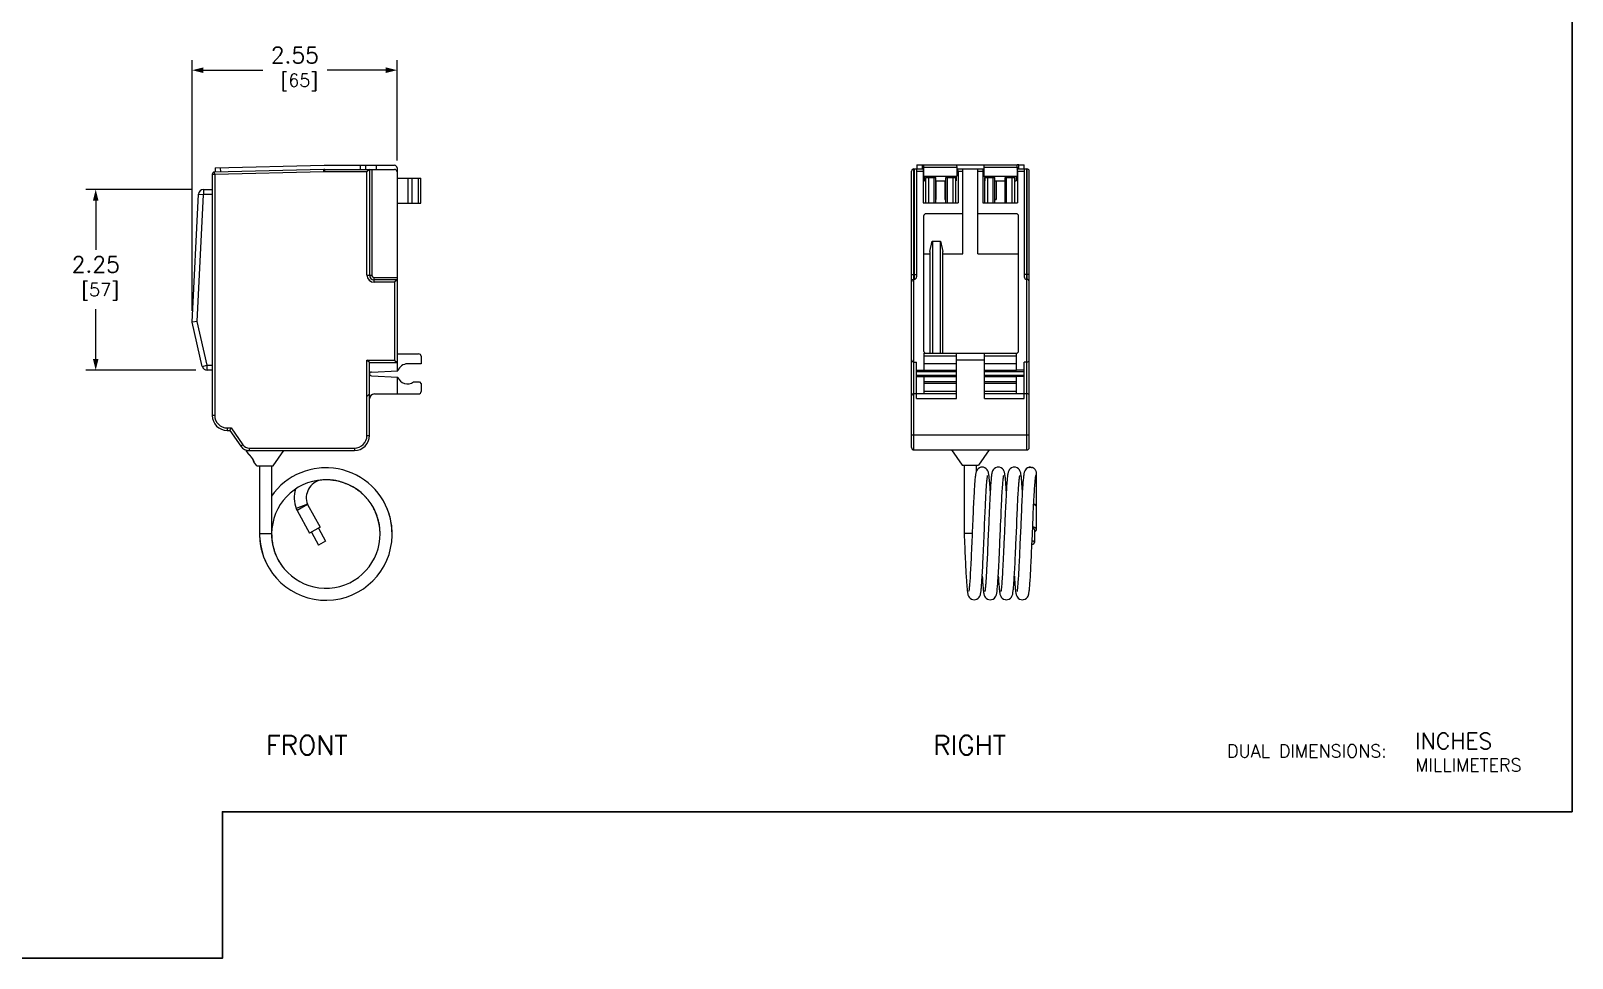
# Model space of a CAD drawing. Header units: inches. Extents: x 0 to 32.8, y 0 to 20.2.
# Drawn here: x 13.62 to 32.8, y 0 to 11.55 of the extents above; entities that cross this region are included whole.
import ezdxf
from ezdxf.enums import TextEntityAlignment as Align

# ---------------------------------------------------------------- set-up
doc = ezdxf.new("R2010")
doc.units = ezdxf.units.IN
doc.header["$MEASUREMENT"] = 0
for name, color, linetype, lineweight in [('CONTINUOUS1', 7, 'Continuous', 20), ('DIM', 2, 'Continuous', 20), ('TEXT1', 3, 'Continuous', 20)]:
    doc.layers.add(name, color=color, linetype=linetype, lineweight=lineweight)
doc.layers.add('VIEWPORT', color=9, linetype='Continuous', plot=False)
doc.styles.add('RomanS', font='romans.shx')
doc.dimstyles.new('SchneiderElectric Dual Below', dxfattribs={"dimscale": 0, "dimtxt": 0.1, "dimasz": 0.07, "dimexe": 0.0625, "dimexo": 0.0625, "dimgap": 0.04, "dimtad": 0, "dimtih": 1, "dimtoh": 1, "dimrnd": 0.001, "dimzin": 4, "dimdsep": 46, "dimtxsty": 'RomanS', "dimblk": 'SEArrow', "dimcen": 0.09, "dimclrd": 256, "dimclre": 256, "dimclrt": 256, "dimadec": 0, "dimazin": 1, "dimtfac": 1, "dimtofl": 0, "dimtmove": 0, "dimatfit": 3, "dimldrblk": 'SEArrow', "dimfxl": 1, "dimtolj": 1, "dimtzin": 0, "dimlwd": -1, "dimlwe": -1, "dimarcsym": 0})

# ---------------------------------------------------------------- blocks, each defined once
blk = doc.blocks.new('SEArrow')
at = {"linetype": 'ByBlock', "lineweight": -2}
blk.add_lwpolyline([(0, 0, 0, 0.5, 0), (-1, 0, 0.5, 0.5, 0)], format="xyseb", dxfattribs=at)
blk = doc.blocks.new('*D5')
at = {"layer": 'Defpoints', "color": 0, "transparency": 16777216}
for p in [(15.754, 9.57), (14.428, 7.32), (15.8, 7.32)]:
    blk.add_point(p, dxfattribs=at)
at = {"layer": 'DIM', "transparency": 16777216}
for p, q in [((15.629, 9.57), (14.303, 9.57)), ((14.428, 9.43), (14.428, 8.817)), ((14.428, 7.46), (14.428, 8.08)), ((15.675, 7.32), (14.303, 7.32))]:
    blk.add_line(p, q, dxfattribs=at)
at = {"layer": 'DIM', "transparency": 16777216, "xscale": 0.14, "yscale": 0.14, "zscale": 0.14}
for p, rotation in [((14.428, 9.57), 90), ((14.428, 7.32), 270)]:
    blk.add_blockref('SEArrow', p, dxfattribs=dict(at, rotation=rotation))
at = {"layer": 'DIM', "transparency": 16777216, "insert": (14.428, 8.737), "char_height": 0.2, "width": 0.96, "attachment_point": 2, "style": 'RomanS'}
blk.add_mtext('\\A1;2.25\\P{\\H0.8x; [57]', dxfattribs=at)
blk = doc.blocks.new('*D6')
at = {"layer": 'Defpoints', "color": 0, "transparency": 16777216}
for p in [(15.628, 11.055), (18.177, 9.804), (15.628, 7.935)]:
    blk.add_point(p, dxfattribs=at)
at = {"layer": 'DIM', "transparency": 16777216}
for p, q in [((15.628, 8.06), (15.628, 11.18)), ((18.177, 9.929), (18.177, 11.18)), ((15.768, 11.055), (16.506, 11.055)), ((18.037, 11.055), (17.306, 11.055))]:
    blk.add_line(p, q, dxfattribs=at)
at = {"layer": 'DIM', "transparency": 16777216, "xscale": 0.14, "yscale": 0.14, "zscale": 0.14, "rotation": 180}
blk.add_blockref('SEArrow', (15.628, 11.055), dxfattribs=at)
at = {"layer": 'DIM', "transparency": 16777216, "xscale": 0.14, "yscale": 0.14, "zscale": 0.14}
blk.add_blockref('SEArrow', (18.177, 11.055), dxfattribs=at)
at = {"layer": 'DIM', "transparency": 16777216, "insert": (16.906, 11.343), "char_height": 0.2, "width": 0.96, "attachment_point": 2, "style": 'RomanS'}
blk.add_mtext('\\A1;2.55\\P{\\H0.8x; [65]', dxfattribs=at)

msp = doc.modelspace()

# ---------------------------------------------------------------- linework, layer by layer
at = {"layer": 'CONTINUOUS1'}
for p, q in [((17.265, 9.82), (15.907, 9.787)), ((15.908, 9.756), (15.907, 9.787)), ((17.266, 9.789), (15.908, 9.756)), ((15.913, 9.838), (17.271, 9.871)), ((15.913, 9.838), (15.914, 9.787)), ((15.978, 9.84), (15.979, 9.789)), ((17.266, 9.789), (17.265, 9.82)), ((17.271, 9.871), (18.146, 9.871)), ((17.277, 9.789), (17.277, 9.82)), ((17.277, 9.82), (18.146, 9.82)), ((17.802, 9.789), (17.277, 9.789)), ((17.718, 9.871), (17.718, 9.82)), ((17.783, 9.871), (17.783, 9.82)), ((17.833, 9.82), (17.802, 9.789)), ((17.802, 8.505), (17.802, 9.789)), ((17.833, 9.82), (17.833, 8.505)), ((17.863, 9.82), (17.863, 8.505)), ((17.922, 9.82), (17.922, 9.871)), ((18.177, 9.84), (18.177, 7.313)), ((24.579, 6.358), (24.579, 9.796)), ((24.61, 6.327), (24.61, 9.827)), ((24.61, 9.827), (24.728, 9.827)), ((24.612, 9.827), (24.612, 8.452)), ((24.642, 9.827), (24.642, 8.482)), ((24.642, 9.796), (24.725, 9.796)), ((24.645, 9.878), (24.645, 9.827)), ((24.645, 9.878), (24.732, 9.878)), ((24.71, 9.878), (24.71, 9.827)), ((24.725, 9.796), (24.725, 9.405)), ((24.728, 9.846), (24.728, 9.736)), ((24.728, 9.846), (25.145, 9.846)), ((24.732, 9.877), (25.142, 9.877)), ((25.142, 9.878), (25.482, 9.878)), ((25.145, 9.846), (25.145, 9.736)), ((25.145, 9.827), (25.478, 9.827)), ((25.158, 9.796), (25.158, 9.405)), ((25.158, 9.796), (25.217, 9.796)), ((25.217, 8.767), (25.217, 9.827)), ((25.406, 8.767), (25.406, 9.827)), ((25.406, 9.796), (25.465, 9.796)), ((25.465, 9.796), (25.465, 9.405)), ((25.478, 9.846), (25.478, 9.736)), ((25.478, 9.846), (25.895, 9.846)), ((25.482, 9.877), (25.892, 9.877)), ((25.914, 9.878), (25.892, 9.878)), ((25.895, 9.846), (25.895, 9.736)), ((25.895, 9.827), (26.014, 9.827)), ((25.898, 9.796), (25.898, 9.405)), ((25.898, 9.796), (25.982, 9.796)), ((25.914, 9.827), (25.914, 9.878)), ((25.914, 9.878), (25.979, 9.878)), ((25.979, 9.827), (25.979, 9.878)), ((25.982, 9.827), (25.982, 8.483)), ((26.013, 9.827), (26.013, 8.452)), ((26.014, 6.327), (26.014, 9.827)), ((26.044, 6.357), (26.044, 9.797)), ((15.877, 9.756), (15.877, 6.757)), ((15.908, 9.756), (15.877, 9.756)), ((15.908, 9.756), (15.908, 6.757)), ((18.177, 9.711), (18.475, 9.711)), ((18.317, 9.398), (18.317, 9.711)), ((18.365, 9.398), (18.365, 9.711)), ((18.445, 9.398), (18.445, 9.711)), ((18.475, 9.398), (18.475, 9.711)), ((24.728, 9.736), (25.145, 9.736)), ((24.741, 9.736), (24.741, 9.676)), ((24.741, 9.676), (24.757, 9.676)), ((24.757, 9.405), (24.757, 9.717)), ((24.757, 9.717), (24.88, 9.717)), ((24.793, 9.405), (24.793, 9.717)), ((24.861, 9.405), (24.861, 9.717)), ((24.88, 9.405), (24.88, 9.717)), ((24.88, 9.676), (25.008, 9.676)), ((24.881, 9.676), (24.881, 9.447)), ((24.993, 9.676), (24.993, 9.447)), ((25.008, 9.405), (25.008, 9.717)), ((25.008, 9.717), (25.131, 9.717)), ((25.027, 9.405), (25.027, 9.717)), ((25.096, 9.405), (25.096, 9.717)), ((25.131, 9.405), (25.131, 9.717)), ((25.131, 9.676), (25.133, 9.676)), ((25.133, 9.736), (25.133, 9.676)), ((25.478, 9.736), (25.895, 9.736)), ((25.491, 9.736), (25.491, 9.676)), ((25.491, 9.676), (25.492, 9.676)), ((25.492, 9.405), (25.492, 9.717)), ((25.492, 9.717), (25.615, 9.717)), ((25.528, 9.405), (25.528, 9.717)), ((25.596, 9.405), (25.596, 9.717)), ((25.615, 9.405), (25.615, 9.717)), ((25.615, 9.676), (25.743, 9.676)), ((25.631, 9.676), (25.631, 9.447)), ((25.743, 9.405), (25.743, 9.717)), ((25.743, 9.717), (25.866, 9.717)), ((25.743, 9.676), (25.743, 9.447)), ((25.762, 9.405), (25.762, 9.717)), ((25.831, 9.405), (25.831, 9.717)), ((25.866, 9.405), (25.866, 9.717)), ((25.866, 9.676), (25.883, 9.676)), ((25.883, 9.736), (25.883, 9.676)), ((15.628, 7.92), (15.707, 9.511)), ((15.689, 7.925), (15.767, 9.508)), ((15.707, 9.511), (15.767, 9.508)), ((15.769, 9.57), (15.769, 9.51)), ((15.769, 9.57), (15.877, 9.57)), ((15.769, 9.51), (15.877, 9.51)), ((24.725, 9.405), (25.158, 9.405)), ((24.88, 9.447), (24.881, 9.447)), ((24.993, 9.447), (25.008, 9.447)), ((25.465, 9.405), (25.898, 9.405)), ((25.615, 9.447), (25.631, 9.447)), ((25.743, 9.447), (25.743, 9.447)), ((18.177, 9.398), (18.475, 9.398)), ((24.73, 9.236), (24.73, 7.561)), ((25.217, 9.267), (24.761, 9.267)), ((25.881, 9.267), (25.406, 9.267)), ((25.912, 7.561), (25.912, 9.236)), ((24.809, 8.798), (24.838, 8.927)), ((24.838, 8.927), (24.941, 8.927)), ((24.839, 8.927), (24.839, 7.53)), ((24.939, 7.53), (24.939, 8.927)), ((24.941, 8.927), (24.969, 8.798)), ((24.73, 8.767), (24.809, 8.767)), ((24.809, 8.798), (24.809, 7.53)), ((24.969, 7.53), (24.969, 8.798)), ((24.969, 8.767), (25.217, 8.767)), ((25.406, 8.767), (25.912, 8.767)), ((17.802, 8.505), (17.863, 8.505)), ((17.893, 8.414), (17.893, 8.475)), ((17.893, 8.475), (18.177, 8.475)), ((18.177, 8.445), (17.893, 8.445)), ((18.177, 8.445), (18.146, 8.414)), ((24.579, 8.512), (24.642, 8.512)), ((24.61, 8.452), (24.612, 8.452)), ((25.982, 8.514), (26.044, 8.514)), ((26.013, 8.452), (26.014, 8.452)), ((18.146, 8.414), (17.893, 8.414)), ((18.146, 8.414), (18.146, 7.445)), ((15.689, 7.925), (15.628, 7.92)), ((15.754, 7.368), (15.628, 7.92)), ((15.813, 7.382), (15.689, 7.925)), ((18.177, 7.524), (18.446, 7.524)), ((18.477, 7.493), (18.477, 7.399)), ((24.737, 7.32), (24.737, 7.53)), ((24.737, 7.53), (25.887, 7.53)), ((24.737, 7.499), (25.137, 7.499)), ((25.137, 6.968), (25.137, 7.53)), ((25.487, 6.968), (25.487, 7.53)), ((25.487, 7.499), (25.887, 7.499)), ((25.887, 7.32), (25.887, 7.53)), ((15.754, 7.368), (15.813, 7.382)), ((15.815, 7.32), (15.815, 7.38)), ((15.877, 7.38), (15.815, 7.38)), ((15.877, 7.32), (15.815, 7.32)), ((17.802, 7.445), (18.146, 7.445)), ((17.802, 6.993), (17.802, 7.445)), ((17.833, 7.414), (17.802, 7.445)), ((17.833, 7.414), (18.177, 7.414)), ((17.833, 7.024), (17.833, 7.414)), ((17.858, 7.297), (18.189, 7.313)), ((18.146, 7.445), (18.177, 7.414)), ((18.477, 7.399), (18.307, 7.399)), ((24.61, 7.42), (24.642, 7.42)), ((24.642, 6.968), (24.642, 7.42)), ((24.642, 7.319), (24.737, 7.319)), ((24.642, 7.304), (25.137, 7.304)), ((24.737, 7.405), (25.137, 7.405)), ((24.737, 7.32), (25.137, 7.32)), ((25.487, 7.446), (25.137, 7.446)), ((25.487, 7.405), (25.887, 7.405)), ((25.487, 7.32), (25.887, 7.32)), ((25.487, 7.304), (25.982, 7.304)), ((25.982, 7.319), (25.887, 7.319)), ((26.014, 7.42), (25.982, 7.42)), ((25.982, 6.968), (25.982, 7.42)), ((17.858, 7.25), (18.189, 7.234)), ((18.177, 7.234), (18.177, 7.024)), ((18.382, 7.174), (18.455, 7.174)), ((18.455, 7.174), (18.477, 7.152)), ((18.477, 7.152), (18.477, 7.055)), ((24.642, 7.257), (25.137, 7.257)), ((24.642, 7.241), (24.737, 7.241)), ((24.737, 7.03), (24.737, 7.24)), ((24.737, 7.24), (25.137, 7.24)), ((24.737, 7.18), (25.137, 7.18)), ((24.737, 7.158), (25.137, 7.158)), ((25.487, 7.257), (25.982, 7.257)), ((25.487, 7.24), (25.887, 7.24)), ((25.487, 7.18), (25.887, 7.18)), ((25.487, 7.158), (25.887, 7.158)), ((25.982, 7.241), (25.887, 7.241)), ((25.887, 7.03), (25.887, 7.24)), ((17.831, 7.022), (17.802, 6.993)), ((17.803, 6.993), (17.802, 6.993)), ((17.832, 7.022), (17.803, 6.993)), ((17.803, 6.507), (17.803, 6.993)), ((17.833, 7.024), (17.831, 7.022)), ((17.834, 7.024), (17.832, 7.022)), ((17.834, 7.024), (17.833, 7.024)), ((17.834, 6.507), (17.834, 7.024)), ((17.896, 7.024), (18.446, 7.024)), ((24.61, 7.03), (25.137, 7.03)), ((24.642, 6.968), (25.137, 6.968)), ((24.737, 7.061), (25.137, 7.061)), ((25.487, 7.061), (25.887, 7.061)), ((25.487, 7.03), (26.014, 7.03)), ((25.487, 6.968), (25.982, 6.968)), ((15.908, 6.757), (15.877, 6.757)), ((16.064, 6.601), (16.064, 6.57)), ((16.064, 6.601), (16.113, 6.601)), ((16.064, 6.57), (16.097, 6.57)), ((16.097, 6.57), (16.113, 6.601)), ((16.097, 6.57), (16.234, 6.373)), ((16.113, 6.601), (16.26, 6.391)), ((16.26, 6.391), (16.234, 6.373)), ((16.337, 6.351), (17.647, 6.351)), ((16.337, 6.351), (16.337, 6.32)), ((17.647, 6.351), (17.647, 6.32)), ((17.803, 6.507), (17.834, 6.507)), ((24.579, 6.514), (26.044, 6.514)), ((16.327, 6.28), (16.299, 6.32)), ((16.299, 6.32), (17.647, 6.32)), ((16.432, 6.13), (16.397, 6.18)), ((16.636, 6.13), (16.769, 6.32)), ((24.61, 6.327), (26.014, 6.327)), ((25.077, 6.327), (25.21, 6.137)), ((25.547, 6.327), (25.414, 6.137)), ((16.432, 6.13), (16.636, 6.13)), ((16.464, 6.13), (16.464, 5.281)), ((16.614, 6.13), (16.614, 5.281)), ((17.292, 6.106), (17.273, 6.106)), ((17.273, 6.104), (17.273, 6.106)), ((25.21, 6.137), (25.414, 6.137)), ((25.234, 6.137), (25.234, 5.287)), ((25.384, 6.137), (25.384, 6.055)), ((26.043, 6.111), (26.024, 6.104)), ((26.059, 6.112), (26.043, 6.111)), ((26.059, 6.112), (26.059, 6.112)), ((26.134, 5.336), (26.134, 6.037)), ((16.915, 5.841), (16.915, 5.84)), ((25.959, 5.818), (25.957, 5.848)), ((17.063, 5.651), (16.923, 5.597)), ((17.065, 5.647), (16.933, 5.575)), ((16.933, 5.575), (17.09, 5.293)), ((17.065, 5.647), (17.221, 5.365)), ((16.549, 5.281), (16.464, 5.281)), ((16.617, 5.281), (16.549, 5.281)), ((17.221, 5.365), (17.09, 5.293)), ((17.111, 5.305), (17.201, 5.143)), ((17.199, 5.353), (17.289, 5.191)), ((17.289, 5.191), (17.201, 5.143)), ((25.334, 5.287), (25.234, 5.287)), ((25.234, 5.287), (25.239, 5.162)), ((26.109, 5.336), (26.109, 5.174)), ((25.459, 4.756), (25.461, 4.725))]:
    msp.add_line(p, q, dxfattribs=at)
for points in [[(25.459, 6.112), (25.443, 6.111), (25.424, 6.104), (25.408, 6.093), (25.396, 6.08), (25.389, 6.068), (25.385, 6.058), (25.382, 6.049), (25.38, 6.041), (25.378, 6.033), (25.377, 6.024), (25.375, 6.015), (25.374, 6.004), (25.372, 5.992), (25.371, 5.979), (25.369, 5.964), (25.368, 5.948), (25.366, 5.93), (25.365, 5.91), (25.363, 5.889), (25.362, 5.866), (25.36, 5.841), (25.359, 5.814), (25.357, 5.786), (25.355, 5.756), (25.354, 5.723), (25.352, 5.689), (25.35, 5.654), (25.348, 5.616), (25.346, 5.576), (25.345, 5.535), (25.343, 5.492), (25.341, 5.447), (25.339, 5.401)], [(25.559, 5.818), (25.557, 5.843), (25.556, 5.87), (25.554, 5.895), (25.552, 5.918), (25.55, 5.939), (25.549, 5.957), (25.547, 5.974), (25.546, 5.989), (25.544, 6.002), (25.543, 6.014), (25.541, 6.024), (25.539, 6.033), (25.538, 6.041), (25.536, 6.049), (25.533, 6.058), (25.529, 6.068), (25.521, 6.08), (25.51, 6.093), (25.493, 6.104), (25.474, 6.111), (25.459, 6.112)], [(25.482, 5.236), (25.487, 5.374), (25.489, 5.418), (25.491, 5.46), (25.493, 5.5), (25.495, 5.539), (25.496, 5.576), (25.498, 5.611), (25.5, 5.645), (25.501, 5.677), (25.503, 5.708), (25.504, 5.737), (25.506, 5.764), (25.507, 5.791), (25.509, 5.815), (25.51, 5.838), (25.512, 5.86), (25.513, 5.88), (25.514, 5.899), (25.516, 5.916), (25.517, 5.932), (25.518, 5.946), (25.519, 5.959), (25.521, 5.97), (25.522, 5.98), (25.523, 5.989), (25.524, 5.996), (25.525, 6.002), (25.525, 6.006), (25.526, 6.008), (25.526, 6.008)], [(25.659, 6.112), (25.643, 6.111), (25.624, 6.104), (25.607, 6.092), (25.596, 6.079), (25.589, 6.067), (25.584, 6.057), (25.582, 6.049), (25.58, 6.041), (25.578, 6.032), (25.576, 6.023), (25.575, 6.013), (25.573, 6.001), (25.572, 5.987), (25.57, 5.972), (25.569, 5.955), (25.567, 5.936), (25.565, 5.915), (25.564, 5.892), (25.562, 5.867), (25.56, 5.839), (25.558, 5.808), (25.556, 5.775), (25.554, 5.738), (25.552, 5.699), (25.55, 5.657), (25.548, 5.612), (25.546, 5.566), (25.544, 5.519), (25.542, 5.471), (25.54, 5.423), (25.53, 5.191)], [(25.759, 5.818), (25.757, 5.843), (25.756, 5.868), (25.754, 5.892), (25.752, 5.913), (25.751, 5.933), (25.749, 5.95), (25.748, 5.966), (25.747, 5.98), (25.745, 5.993), (25.744, 6.005), (25.742, 6.015), (25.741, 6.025), (25.739, 6.033), (25.738, 6.041), (25.736, 6.049), (25.733, 6.057), (25.729, 6.067), (25.722, 6.079), (25.71, 6.093), (25.694, 6.104), (25.674, 6.111), (25.659, 6.112)], [(25.686, 5.343), (25.688, 5.395), (25.69, 5.444), (25.693, 5.491), (25.694, 5.535), (25.696, 5.578), (25.698, 5.618), (25.7, 5.656), (25.702, 5.693), (25.704, 5.727), (25.705, 5.759), (25.707, 5.79), (25.709, 5.818), (25.71, 5.844), (25.712, 5.868), (25.714, 5.89), (25.715, 5.91), (25.716, 5.927), (25.718, 5.943), (25.719, 5.957), (25.72, 5.969), (25.722, 5.98), (25.723, 5.988), (25.724, 5.996), (25.725, 6.001), (25.725, 6.006), (25.726, 6.008), (25.726, 6.008)], [(25.859, 6.112), (25.843, 6.111), (25.824, 6.104), (25.807, 6.092), (25.796, 6.079), (25.789, 6.067), (25.785, 6.057), (25.782, 6.049), (25.78, 6.041), (25.778, 6.033), (25.777, 6.024), (25.775, 6.014), (25.774, 6.003), (25.772, 5.991), (25.771, 5.977), (25.769, 5.961), (25.768, 5.944), (25.766, 5.925), (25.764, 5.904), (25.763, 5.882), (25.761, 5.858), (25.76, 5.831), (25.758, 5.803), (25.756, 5.774), (25.755, 5.742), (25.753, 5.709), (25.751, 5.674), (25.749, 5.637), (25.747, 5.597), (25.745, 5.556), (25.744, 5.513), (25.742, 5.467), (25.739, 5.42), (25.735, 5.322)], [(25.957, 5.848), (25.955, 5.874), (25.954, 5.898), (25.952, 5.92), (25.95, 5.94), (25.949, 5.958), (25.947, 5.974), (25.946, 5.989), (25.944, 6.002), (25.943, 6.013), (25.941, 6.023), (25.939, 6.033), (25.938, 6.041), (25.936, 6.049), (25.933, 6.057), (25.929, 6.067), (25.922, 6.079), (25.91, 6.093), (25.894, 6.104), (25.874, 6.111), (25.859, 6.112)], [(25.888, 5.383), (25.89, 5.426), (25.891, 5.468), (25.893, 5.507), (25.895, 5.545), (25.897, 5.581), (25.898, 5.616), (25.9, 5.649), (25.901, 5.681), (25.903, 5.711), (25.904, 5.74), (25.906, 5.767), (25.907, 5.793), (25.909, 5.817), (25.91, 5.84), (25.912, 5.861), (25.913, 5.881), (25.914, 5.9), (25.916, 5.917), (25.917, 5.932), (25.918, 5.946), (25.919, 5.959), (25.921, 5.97), (25.922, 5.98), (25.923, 5.989), (25.924, 5.996), (25.925, 6.001), (25.925, 6.006), (25.926, 6.008), (25.926, 6.008)], [(26.024, 6.104), (26.007, 6.092), (25.996, 6.079), (25.989, 6.067), (25.984, 6.057), (25.982, 6.049), (25.98, 6.041), (25.978, 6.032), (25.976, 6.023), (25.975, 6.013), (25.973, 6.002), (25.972, 5.99), (25.971, 5.977), (25.969, 5.961), (25.968, 5.945), (25.966, 5.926), (25.965, 5.906), (25.963, 5.884), (25.961, 5.861), (25.96, 5.835), (25.958, 5.808), (25.956, 5.778), (25.955, 5.747), (25.953, 5.713), (25.951, 5.677), (25.949, 5.64), (25.948, 5.6), (25.946, 5.559), (25.944, 5.516), (25.942, 5.471), (25.94, 5.425), (25.938, 5.378), (25.932, 5.238)], [(26.087, 5.373), (26.089, 5.419), (26.091, 5.465), (26.093, 5.51), (26.095, 5.554), (26.097, 5.596), (26.099, 5.636), (26.101, 5.674), (26.103, 5.709), (26.105, 5.742), (26.106, 5.773), (26.108, 5.801), (26.109, 5.828), (26.111, 5.853), (26.113, 5.876), (26.114, 5.897), (26.116, 5.917), (26.117, 5.934), (26.119, 5.95), (26.12, 5.964), (26.121, 5.976), (26.122, 5.986), (26.124, 5.994), (26.125, 6.001), (26.125, 6.005), (26.126, 6.008), (26.126, 6.008)], [(25.339, 5.401), (25.329, 5.165), (25.327, 5.121), (25.325, 5.079), (25.323, 5.038), (25.321, 4.999), (25.32, 4.962), (25.318, 4.927), (25.316, 4.893), (25.315, 4.861), (25.313, 4.831), (25.311, 4.802), (25.31, 4.775), (25.308, 4.749), (25.307, 4.725), (25.305, 4.703), (25.304, 4.682), (25.302, 4.663), (25.301, 4.646), (25.3, 4.631), (25.298, 4.617), (25.297, 4.605), (25.296, 4.595), (25.295, 4.586), (25.294, 4.578), (25.293, 4.572), (25.292, 4.568), (25.292, 4.568)], [(25.759, 4.462), (25.774, 4.464), (25.794, 4.471), (25.81, 4.482), (25.822, 4.495), (25.829, 4.507), (25.833, 4.517), (25.836, 4.525), (25.838, 4.533), (25.839, 4.541), (25.841, 4.55), (25.842, 4.559), (25.844, 4.569), (25.845, 4.581), (25.847, 4.593), (25.848, 4.607), (25.849, 4.623), (25.851, 4.64), (25.852, 4.659), (25.854, 4.679), (25.855, 4.701), (25.857, 4.725), (25.858, 4.75), (25.86, 4.778), (25.862, 4.807), (25.863, 4.838), (25.865, 4.871), (25.867, 4.906), (25.869, 4.942), (25.87, 4.981), (25.872, 5.021), (25.874, 5.063), (25.876, 5.107), (25.878, 5.152), (25.888, 5.383)], [(25.959, 4.462), (25.974, 4.464), (25.994, 4.471), (26.01, 4.482), (26.021, 4.495), (26.029, 4.507), (26.033, 4.517), (26.036, 4.525), (26.038, 4.534), (26.04, 4.542), (26.041, 4.552), (26.043, 4.562), (26.044, 4.573), (26.046, 4.586), (26.047, 4.6), (26.049, 4.615), (26.05, 4.632), (26.052, 4.651), (26.053, 4.671), (26.055, 4.692), (26.056, 4.715), (26.058, 4.74), (26.059, 4.766), (26.061, 4.794), (26.063, 4.823), (26.064, 4.854), (26.066, 4.887), (26.068, 4.92), (26.069, 4.956), (26.071, 4.992), (26.073, 5.03), (26.074, 5.069), (26.076, 5.11), (26.078, 5.151), (26.08, 5.194), (26.087, 5.373)], [(25.359, 4.462), (25.374, 4.464), (25.393, 4.47), (25.409, 4.481), (25.421, 4.494), (25.429, 4.507), (25.433, 4.516), (25.436, 4.525), (25.438, 4.533), (25.439, 4.541), (25.441, 4.55), (25.442, 4.56), (25.444, 4.571), (25.445, 4.583), (25.447, 4.597), (25.448, 4.612), (25.45, 4.628), (25.451, 4.647), (25.453, 4.667), (25.455, 4.689), (25.456, 4.713), (25.458, 4.739), (25.459, 4.767), (25.461, 4.797), (25.463, 4.828), (25.465, 4.862), (25.466, 4.897), (25.468, 4.934), (25.47, 4.973), (25.472, 5.013), (25.474, 5.055), (25.476, 5.099), (25.478, 5.143), (25.48, 5.189), (25.482, 5.236)], [(25.53, 5.191), (25.528, 5.148), (25.526, 5.106), (25.524, 5.065), (25.523, 5.026), (25.521, 4.989), (25.519, 4.953), (25.517, 4.918), (25.516, 4.886), (25.514, 4.854), (25.513, 4.824), (25.511, 4.796), (25.51, 4.77), (25.508, 4.745), (25.507, 4.722), (25.505, 4.7), (25.504, 4.68), (25.502, 4.662), (25.501, 4.646), (25.5, 4.631), (25.498, 4.617), (25.497, 4.605), (25.496, 4.595), (25.495, 4.586), (25.494, 4.579), (25.493, 4.573), (25.492, 4.569), (25.492, 4.567), (25.492, 4.566)], [(25.559, 4.462), (25.574, 4.464), (25.594, 4.471), (25.61, 4.482), (25.622, 4.495), (25.629, 4.507), (25.633, 4.517), (25.636, 4.525), (25.638, 4.533), (25.639, 4.542), (25.641, 4.551), (25.643, 4.561), (25.644, 4.573), (25.646, 4.586), (25.647, 4.601), (25.649, 4.618), (25.65, 4.636), (25.652, 4.657), (25.654, 4.679), (25.655, 4.703), (25.657, 4.73), (25.659, 4.759), (25.661, 4.79), (25.663, 4.824), (25.664, 4.86), (25.666, 4.898), (25.668, 4.94), (25.67, 4.984), (25.673, 5.03), (25.675, 5.079), (25.677, 5.13), (25.679, 5.182), (25.686, 5.343)], [(25.735, 5.322), (25.731, 5.222), (25.729, 5.173), (25.727, 5.125), (25.725, 5.079), (25.723, 5.034), (25.721, 4.991), (25.719, 4.95), (25.717, 4.91), (25.715, 4.873), (25.713, 4.838), (25.712, 4.806), (25.71, 4.775), (25.708, 4.746), (25.706, 4.72), (25.705, 4.696), (25.703, 4.674), (25.702, 4.654), (25.7, 4.637), (25.699, 4.621), (25.697, 4.608), (25.696, 4.597), (25.695, 4.587), (25.694, 4.579), (25.693, 4.573), (25.692, 4.569), (25.692, 4.567), (25.692, 4.566)], [(25.932, 5.238), (25.928, 5.15), (25.926, 5.109), (25.924, 5.069), (25.923, 5.031), (25.921, 4.994), (25.919, 4.959), (25.918, 4.925), (25.916, 4.893), (25.915, 4.862), (25.913, 4.833), (25.912, 4.805), (25.91, 4.779), (25.909, 4.754), (25.907, 4.73), (25.906, 4.709), (25.904, 4.688), (25.903, 4.67), (25.901, 4.652), (25.9, 4.636), (25.899, 4.622), (25.898, 4.61), (25.896, 4.598), (25.895, 4.589), (25.894, 4.581), (25.893, 4.574), (25.892, 4.57), (25.892, 4.567), (25.892, 4.567)], [(25.239, 5.162), (25.241, 5.121), (25.243, 5.08), (25.244, 5.042), (25.246, 5.004), (25.248, 4.968), (25.249, 4.934), (25.251, 4.901), (25.253, 4.869), (25.254, 4.839), (25.256, 4.81), (25.257, 4.783), (25.259, 4.758), (25.26, 4.734), (25.262, 4.711), (25.263, 4.69), (25.264, 4.67), (25.266, 4.651), (25.267, 4.634), (25.269, 4.618), (25.27, 4.604), (25.271, 4.59), (25.273, 4.578), (25.274, 4.567), (25.275, 4.557), (25.277, 4.548), (25.278, 4.54), (25.28, 4.532), (25.282, 4.524), (25.285, 4.516), (25.289, 4.506), (25.297, 4.494), (25.308, 4.481), (25.324, 4.47), (25.344, 4.464), (25.359, 4.462)], [(25.461, 4.725), (25.462, 4.7), (25.464, 4.677), (25.466, 4.655), (25.467, 4.635), (25.469, 4.617), (25.47, 4.601), (25.472, 4.586), (25.473, 4.573), (25.475, 4.562), (25.476, 4.551), (25.478, 4.542), (25.48, 4.533), (25.482, 4.525), (25.485, 4.517), (25.489, 4.507), (25.496, 4.495), (25.507, 4.482), (25.524, 4.471), (25.543, 4.464), (25.559, 4.462)], [(25.659, 4.756), (25.66, 4.741), (25.661, 4.714), (25.663, 4.689), (25.665, 4.666), (25.666, 4.645), (25.668, 4.626), (25.669, 4.61), (25.671, 4.595), (25.672, 4.582), (25.674, 4.57), (25.675, 4.559), (25.677, 4.55), (25.678, 4.541), (25.68, 4.533), (25.682, 4.525), (25.685, 4.517), (25.689, 4.507), (25.696, 4.495), (25.708, 4.482), (25.724, 4.471), (25.743, 4.464), (25.759, 4.462)], [(25.859, 4.756), (25.86, 4.732), (25.862, 4.708), (25.863, 4.686), (25.865, 4.665), (25.866, 4.646), (25.868, 4.628), (25.869, 4.612), (25.871, 4.597), (25.872, 4.584), (25.874, 4.572), (25.875, 4.561), (25.876, 4.551), (25.878, 4.542), (25.88, 4.534), (25.882, 4.525), (25.885, 4.517), (25.889, 4.507), (25.896, 4.495), (25.908, 4.482), (25.924, 4.471), (25.943, 4.464), (25.959, 4.462)]]:
    msp.add_lwpolyline(points, dxfattribs=at)
for centre, radius, start, end in [((15.908, 9.756), 0.031, 91.3862, 180), ((17.277, 9.32), 0.5, 90, 91.3862), ((17.277, 9.32), 0.469, 90, 91.3862), ((18.146, 9.84), 0.031, 359.9941, 89.9941), ((18.146, 9.789), 0.031, 0, 90), ((24.61, 9.796), 0.031, 90, 180), ((26.014, 9.797), 0.03, 0, 90), ((15.769, 9.508), 0.062, 90, 177.1645), ((15.769, 9.508), 0.002, 90, 177.1645), ((24.761, 9.236), 0.031, 90, 180), ((25.881, 9.236), 0.031, 0, 90), ((17.893, 8.505), 0.091, 180, 270), ((17.893, 8.505), 0.06, 180, 270), ((17.893, 8.505), 0.03, 180, 270), ((24.61, 8.421), 0.031, 90, 180), ((24.612, 8.482), 0.03, 270, 0), ((26.013, 8.483), 0.031, 180, 270), ((26.014, 8.422), 0.03, 0, 90), ((18.446, 7.493), 0.031, 0, 90), ((24.761, 7.561), 0.031, 180, 270), ((25.881, 7.561), 0.031, 270, 0), ((15.815, 7.382), 0.062, 192.8755, 270), ((15.815, 7.382), 0.002, 192.8755, 270), ((17.858, 7.274), 0.0235, 90, 270), ((18.307, 7.274), 0.125, 90, 161.3923), ((24.61, 7.451), 0.031, 180, 270), ((26.014, 7.45), 0.03, 270, 0), ((18.307, 7.274), 0.125, 198.6077, 306.8699), ((17.896, 6.962), 0.062, 90, 180), ((18.446, 7.055), 0.031, 270, 0), ((24.61, 6.999), 0.031, 90, 180), ((26.014, 7), 0.03, 0, 90), ((16.064, 6.757), 0.187, 180, 270), ((16.064, 6.757), 0.156, 180, 270), ((16.337, 6.445), 0.125, 214.976, 270), ((16.337, 6.445), 0.094, 214.976, 270), ((17.647, 6.507), 0.187, 270, 0), ((17.647, 6.507), 0.156, 270, 0), ((24.61, 6.358), 0.031, 180, 270), ((26.014, 6.357), 0.03, 270, 0), ((17.292, 5.281), 0.825, 13.2758, 145.3142), ((17.292, 5.281), 0.675, 192.4155, 180.0034), ((17.273, 5.731), 0.225, 101.2869, 200.8524), ((17.273, 5.731), 0.225, 97.8609, 101.2807), ((17.273, 5.73), 0.376, 93.8255, 95.5758), ((17.273, 5.73), 0.375, 92.1382, 93.8256), ((17.273, 5.732), 0.374, 90.0005, 92.1392), ((17.292, 5.281), 0.675, 87.67, 89.222), ((17.291, 5.28), 0.676, 86.895, 87.6701), ((17.291, 5.28), 0.676, 85.3456, 86.895), ((17.291, 5.28), 0.676, 83.7958, 85.3457), ((17.292, 5.281), 0.674, 81.4661, 83.0198), ((17.292, 5.281), 0.675, 79.9133, 81.4658), ((26.06, 6.035), 0.077, 105.9082, 110.2668), ((26.058, 6.035), 0.0769, 70.062, 74.2596), ((26.058, 6.035), 0.0771, 59.129, 70.0658), ((26.059, 6.036), 0.0756, 53.9666, 59.1115), ((26.061, 6.039), 0.0725, 43.4432, 54.0031), ((26.06, 6.039), 0.073, 37.914, 43.3789), ((26.058, 6.037), 0.0756, 26.0884, 37.8958), ((26.057, 6.038), 0.077, 332.3504, 334.7644), ((26.057, 6.036), 0.0772, 23.886, 26.1454), ((26.057, 6.038), 0.0772, 334.7638, 335.4263), ((26.057, 6.037), 0.0766, 9.5187, 23.9136), ((26.057, 6.038), 0.0772, 335.9405, 336.5802), ((26.057, 6.038), 0.0772, 335.4263, 335.9405), ((26.057, 6.038), 0.0767, 336.5576, 349.6674), ((26.061, 6.037), 0.0731, 359.1473, 9.4913), ((26.06, 6.037), 0.0739, 349.6949, 357.6329), ((26.063, 6.037), 0.0711, 359.0731, 359.9996), ((26.062, 6.037), 0.0717, 357.6754, 359.0725), ((17.273, 5.731), 0.375, 163.0818, 200.8526), ((17.292, 5.281), 0.675, 79.1375, 79.9133), ((17.291, 5.28), 0.675, 77.5863, 79.1375), ((17.292, 5.281), 0.675, 75.2586, 76.0347), ((17.292, 5.281), 0.674, 73.7054, 75.2585), ((17.291, 5.28), 0.675, 72.1538, 73.7052), ((17.291, 5.28), 0.676, 71.3787, 72.1539), ((17.291, 5.28), 0.675, 68.2776, 69.8285), ((17.292, 5.281), 0.675, 67.5013, 68.2775), ((17.292, 5.281), 0.674, 65.9477, 67.5012), ((17.292, 5.281), 0.675, 64.3955, 65.9475), ((17.291, 5.28), 0.675, 62.0695, 63.6201), ((17.291, 5.28), 0.675, 60.5184, 62.0695), ((17.292, 5.281), 0.675, 59.7421, 60.5183), ((17.292, 5.281), 0.674, 58.1887, 59.7421), ((17.291, 5.28), 0.675, 55.8615, 56.6369), ((17.291, 5.28), 0.676, 54.311, 55.8615), ((17.291, 5.28), 0.675, 52.76, 54.311), ((17.292, 5.281), 0.675, 51.9837, 52.7599), ((17.292, 5.281), 0.675, 48.8782, 50.43), ((17.291, 5.28), 0.675, 48.1029, 48.8783), ((17.291, 5.28), 0.676, 46.5523, 48.1028), ((17.086, 5.659), 0.175, 200.8525, 208.9887), ((17.086, 5.659), 0.025, 200.8576, 208.9837), ((17.292, 5.281), 0.674, 42.6715, 44.225), ((17.292, 5.281), 0.675, 41.1196, 42.6714), ((17.291, 5.28), 0.675, 40.3442, 41.1197), ((17.291, 5.28), 0.676, 38.7937, 40.3442), ((17.292, 5.281), 0.675, 36.4664, 37.2426), ((17.292, 5.281), 0.674, 34.913, 36.4663), ((17.292, 5.281), 0.675, 33.361, 34.9128), ((17.291, 5.28), 0.675, 32.5875, 34.1386), ((17.291, 5.28), 0.675, 29.484, 31.0351), ((17.292, 5.281), 0.675, 20.172, 31.0369), ((17.292, 5.281), 0.674, 30.2577, 31.0344), ((17.292, 5.281), 0.675, 28.7058, 30.2576), ((17.292, 5.281), 0.675, 28.7078, 29.4839), ((17.291, 5.28), 0.676, 26.38, 28.7057), ((17.292, 5.281), 0.674, 27.1543, 28.7077), ((17.291, 5.28), 0.675, 24.8289, 26.3799), ((17.291, 5.28), 0.676, 23.2765, 24.827), ((17.292, 5.281), 0.674, 22.4995, 24.8288), ((17.291, 5.281), 0.825, 28.7696, 29.5072), ((17.291, 5.28), 0.825, 24.3451, 25.0825), ((17.292, 5.281), 0.825, 22.1316, 24.3453), ((17.292, 5.281), 0.825, 22.1301, 22.8681), ((17.292, 5.281), 0.825, 16.2289, 22.1284), ((17.291, 5.281), 0.675, 20.9495, 23.2766), ((17.292, 5.281), 0.675, 20.9472, 22.499), ((17.292, 5.281), 0.675, 18.6209, 20.1737), ((17.291, 5.281), 0.675, 17.0702, 18.6213), ((17.291, 5.281), 0.675, 17.0683, 18.6228), ((17.292, 5.281), 0.675, 16.2918, 18.6202), ((17.291, 5.28), 0.676, 15.5179, 17.0684), ((17.292, 5.281), 0.674, 14.7408, 17.0702), ((17.291, 5.281), 0.675, 12.4152, 16.2922), ((17.291, 5.281), 0.675, 13.1909, 15.518), ((17.292, 5.281), 0.675, 8.5331, 12.4148), ((17.292, 5.281), 0.675, 6.9821, 10.8639), ((17.291, 5.281), 0.675, 6.2051, 9.3097), ((17.291, 5.281), 0.676, 6.2058, 8.5333), ((17.292, 5.281), 0.825, 14.7534, 17.7057), ((17.291, 5.281), 0.825, 4.4271, 13.2751), ((17.291, 5.281), 0.825, 9.591, 10.3284), ((17.292, 5.281), 0.824, 5.9004, 9.5917), ((17.292, 5.281), 0.825, 5.1634, 8.8541), ((17.292, 5.281), 0.825, 180.0024, 188.847), ((17.291, 5.281), 0.824, 181.4742, 185.1655), ((17.292, 5.281), 0.825, 184.4267, 188.1133), ((17.292, 5.281), 0.825, 188.8496, 4.4262), ((17.292, 5.281), 0.676, 179.9989, 182.3264), ((17.292, 5.281), 0.675, 179.9982, 183.1028), ((17.291, 5.281), 0.675, 179.9996, 192.4158), ((17.291, 5.281), 0.675, 180.7752, 184.657), ((17.291, 5.281), 0.675, 182.3262, 186.2079), ((17.292, 5.281), 0.675, 186.2083, 190.0853), ((17.292, 5.281), 0.675, 186.984, 189.3111), ((17.291, 5.281), 0.674, 188.5339, 190.8633), ((17.292, 5.281), 0.675, 6.2091, 6.9819), ((17.291, 5.281), 0.675, 3.1041, 6.2087), ((17.291, 5.281), 0.675, 4.6565, 6.2058), ((17.291, 5.281), 0.825, 4.4272, 5.9005), ((17.292, 5.281), 0.825, 4.4281, 5.1632), ((17.291, 5.281), 0.826, 2.2141, 4.4271), ((17.291, 5.281), 0.826, 1.476, 4.4278), ((17.291, 5.281), 0.825, 2.9519, 4.4253), ((17.291, 5.28), 0.824, 188.114, 188.8524), ((17.292, 5.281), 0.825, 188.8534, 189.5893), ((17.291, 5.281), 0.825, 188.8514, 189.5894), ((17.292, 5.281), 0.825, 189.5893, 190.3269), ((17.291, 5.281), 0.825, 189.5901, 192.542), ((17.291, 5.281), 0.825, 191.8027, 197.7022), ((17.292, 5.281), 0.825, 192.5419, 193.2792), ((17.292, 5.281), 0.826, 193.2793, 196.2281), ((17.292, 5.281), 0.826, 194.7546, 196.9662), ((17.291, 5.281), 0.825, 196.2285, 196.9664), ((17.292, 5.281), 0.676, 189.311, 190.8615), ((17.291, 5.281), 0.675, 190.0849, 192.4133), ((17.292, 5.281), 0.675, 190.8633, 192.4144), ((17.292, 5.281), 0.675, 190.8614, 192.4159), ((17.292, 5.281), 0.676, 192.4144, 194.7402), ((17.291, 5.281), 0.675, 192.414, 193.9668), ((17.291, 5.28), 0.674, 193.1888, 194.7422), ((17.292, 5.281), 0.675, 194.7426, 197.0697), ((17.292, 5.281), 0.675, 194.7403, 196.2921), ((17.291, 5.28), 0.674, 196.2926, 198.6219), ((17.292, 5.281), 0.676, 197.0696, 198.6201), ((17.292, 5.281), 0.676, 200.1731, 202.4988), ((17.291, 5.28), 0.674, 200.9475, 202.5008), ((17.292, 5.281), 0.675, 202.4989, 204.0507), ((17.291, 5.281), 0.675, 202.5009, 203.277), ((17.292, 5.281), 0.675, 203.2771, 204.8282), ((17.291, 5.28), 0.674, 204.0508, 204.8275), ((17.292, 5.281), 0.826, 202.1317, 204.3432), ((17.292, 5.281), 0.825, 208.0338, 208.7714), ((17.292, 5.281), 0.825, 208.7714, 209.5087), ((17.292, 5.281), 0.675, 206.3787, 207.1541), ((17.292, 5.281), 0.675, 206.3806, 207.9317), ((17.292, 5.281), 0.675, 207.1541, 208.7059), ((17.291, 5.281), 0.675, 207.9299, 217.2442), ((17.291, 5.28), 0.674, 208.7061, 210.2594), ((17.291, 5.28), 0.675, 210.2595, 211.0357), ((17.292, 5.281), 0.676, 212.5868, 214.1373), ((17.292, 5.281), 0.675, 214.1373, 214.9128), ((17.292, 5.281), 0.675, 214.9127, 216.4645), ((17.291, 5.28), 0.674, 216.4646, 218.0182), ((17.292, 5.281), 0.675, 218.7944, 220.3455)]:
    msp.add_arc(centre, radius, start, end, dxfattribs=at)
for centre, major_axis, ratio, start_param, end_param in [((24.729, 9.796), (0, 0.031), 0.12807, 0.248943, 1.570796), ((24.732, 9.846), (0, 0.031), 0.123529, 0.000104, 1.5709), ((25.142, 9.846), (0, 0.031), 0.123529, -1.5709, -0.000104), ((25.154, 9.796), (0, 0.031), 0.12807, -1.570796, 0), ((25.469, 9.796), (0, 0.031), 0.12807, 0, 1.570796), ((25.482, 9.846), (0, 0.031), 0.123529, 0.000104, 1.5709), ((25.892, 9.846), (0, 0.031), 0.123529, -1.5709, -0.000104), ((25.894, 9.796), (0, 0.031), 0.12807, -1.570796, -0.248943), ((24.881, 9.487), (0, 0.0403), 0.945546, -3.162559, -3.141593), ((24.993, 9.487), (0, 0.0403), 0.945546, -3.141593, -2.712054), ((25.631, 9.487), (0, 0.0403), 0.945546, -3.572641, -3.141593), ((25.743, 9.487), (0, 0.0403), 0.945546, -3.141593, -3.121947)]:
    msp.add_ellipse(centre, major_axis=major_axis, ratio=ratio, start_param=start_param, end_param=end_param, dxfattribs=at)
for points, knots in [([(16.327, 6.28), (16.327, 6.28), (16.327, 6.28), (16.327, 6.28), (16.327, 6.28), (16.327, 6.28), (16.327, 6.28), (16.327, 6.28), (16.327, 6.279), (16.328, 6.279), (16.328, 6.279), (16.328, 6.279), (16.329, 6.278), (16.33, 6.277), (16.33, 6.276), (16.331, 6.275), (16.332, 6.274), (16.334, 6.273), (16.336, 6.27), (16.339, 6.267), (16.342, 6.264), (16.345, 6.261), (16.348, 6.257), (16.351, 6.253), (16.356, 6.248), (16.362, 6.241), (16.368, 6.233), (16.375, 6.224), (16.38, 6.216), (16.383, 6.21), (16.386, 6.206), (16.388, 6.202), (16.39, 6.198), (16.392, 6.194), (16.393, 6.19), (16.394, 6.188), (16.395, 6.186), (16.395, 6.185), (16.396, 6.184), (16.396, 6.183), (16.396, 6.182), (16.397, 6.181), (16.397, 6.181), (16.397, 6.18), (16.397, 6.18), (16.397, 6.18), (16.397, 6.18), (16.397, 6.18), (16.397, 6.18), (16.397, 6.18), (16.397, 6.18)], [0, 0, 0, 0, 0.000112, 0.000326, 0.000646, 0.001071, 0.002235, 0.00381, 0.00579, 0.008165, 0.010929, 0.014073, 0.02147, 0.030288, 0.040436, 0.051813, 0.064321, 0.07786, 0.10764, 0.140525, 0.176014, 0.213613, 0.252933, 0.293698, 0.335639, 0.422095, 0.510683, 0.599753, 0.687384, 0.729858, 0.770926, 0.810127, 0.846926, 0.880792, 0.911224, 0.937722, 0.949355, 0.95986, 0.969204, 0.977351, 0.984268, 0.989929, 0.994326, 0.996049, 0.997454, 0.998542, 0.999315, 0.999585, 0.999783, 1, 1, 1, 1]), ([(16.397, 6.18), (16.397, 6.18), (16.397, 6.18), (16.396, 6.181), (16.396, 6.181), (16.396, 6.182), (16.396, 6.182), (16.395, 6.184), (16.394, 6.186), (16.393, 6.188), (16.392, 6.191), (16.39, 6.195), (16.388, 6.2), (16.384, 6.207), (16.379, 6.215), (16.373, 6.224), (16.367, 6.232), (16.361, 6.241), (16.354, 6.249), (16.348, 6.256), (16.343, 6.262), (16.339, 6.266), (16.336, 6.269), (16.334, 6.272), (16.332, 6.275), (16.33, 6.276), (16.329, 6.278), (16.328, 6.278), (16.328, 6.279), (16.327, 6.279), (16.327, 6.28), (16.327, 6.28), (16.327, 6.28)], [0, 0, 0, 0, 0.001919, 0.005041, 0.009362, 0.014867, 0.021542, 0.029373, 0.048383, 0.071612, 0.098763, 0.129437, 0.163176, 0.238022, 0.319669, 0.405086, 0.491878, 0.578276, 0.662712, 0.743661, 0.819201, 0.854213, 0.886819, 0.916551, 0.942855, 0.965026, 0.974334, 0.982342, 0.988979, 0.994179, 0.997874, 1, 1, 1, 1]), ([(26.038, 6.109), (26.042, 6.11), (26.048, 6.112), (26.055, 6.112), (26.059, 6.112)], [0, 0, 0, 0, 0.50038, 1, 1, 1, 1]), ([(26.059, 6.112), (26.062, 6.112), (26.069, 6.112), (26.076, 6.11), (26.079, 6.109)], [0, 0, 0, 0, 0.499622, 1, 1, 1, 1]), ([(26.134, 5.63), (26.134, 5.631), (26.134, 5.632), (26.133, 5.634), (26.132, 5.635), (26.131, 5.637), (26.13, 5.639), (26.129, 5.64), (26.127, 5.642), (26.124, 5.644), (26.12, 5.646), (26.114, 5.649), (26.107, 5.651), (26.103, 5.652), (26.1, 5.653)], [0, 0, 0, 0, 0.038629, 0.078275, 0.119878, 0.16421, 0.211822, 0.263087, 0.31824, 0.377426, 0.508265, 0.656198, 0.820778, 1, 1, 1, 1]), ([(26.134, 5.618), (26.134, 5.618), (26.134, 5.62), (26.133, 5.623), (26.132, 5.627), (26.129, 5.631), (26.125, 5.635), (26.12, 5.639), (26.114, 5.642), (26.107, 5.645), (26.102, 5.647), (26.1, 5.648)], [0, 0, 0, 0, 0.046514, 0.093667, 0.191894, 0.298324, 0.415099, 0.543392, 0.683739, 0.836232, 1, 1, 1, 1]), ([(26.109, 5.174), (26.109, 5.174), (26.109, 5.176), (26.108, 5.178), (26.107, 5.181), (26.104, 5.184), (26.101, 5.187), (26.097, 5.19), (26.092, 5.192), (26.086, 5.194), (26.082, 5.195), (26.08, 5.196)], [0, 0, 0, 0, 0.044374, 0.089564, 0.184582, 0.289261, 0.406097, 0.53617, 0.679325, 0.834479, 1, 1, 1, 1]), ([(26.134, 5.336), (26.134, 5.337), (26.134, 5.338), (26.133, 5.341), (26.132, 5.344), (26.13, 5.347), (26.126, 5.352), (26.121, 5.356), (26.114, 5.36), (26.106, 5.364), (26.097, 5.367), (26.091, 5.369), (26.087, 5.369)], [0, 0, 0, 0, 0.04377, 0.088376, 0.134533, 0.182811, 0.287229, 0.404021, 0.534159, 0.67784, 0.833887, 1, 1, 1, 1]), ([(26.109, 5.336), (26.109, 5.337), (26.109, 5.339), (26.107, 5.342), (26.106, 5.344), (26.103, 5.347), (26.1, 5.35), (26.096, 5.352), (26.092, 5.354), (26.089, 5.355), (26.087, 5.356)], [0, 0, 0, 0, 0.09404, 0.192609, 0.299056, 0.415783, 0.544161, 0.684651, 0.836873, 1, 1, 1, 1]), ([(26.109, 5.309), (26.113, 5.31), (26.118, 5.313), (26.124, 5.317), (26.127, 5.321), (26.13, 5.324), (26.132, 5.328), (26.133, 5.332), (26.134, 5.334), (26.134, 5.336)], [0, 0, 0, 0, 0.307095, 0.444644, 0.571813, 0.689317, 0.798399, 0.901018, 1, 1, 1, 1]), ([(26.078, 5.152), (26.08, 5.152), (26.085, 5.153), (26.091, 5.155), (26.096, 5.157), (26.1, 5.16), (26.104, 5.163), (26.107, 5.167), (26.108, 5.17), (26.109, 5.172), (26.109, 5.173), (26.109, 5.174)], [0, 0, 0, 0, 0.165841, 0.321621, 0.465437, 0.596022, 0.712996, 0.817339, 0.911544, 0.956202, 1, 1, 1, 1])]:
    msp.add_open_spline(points, degree=3, knots=knots, dxfattribs=at)
at = {"layer": 'VIEWPORT'}
msp.add_lwpolyline([(0, 0), (16.005, 0), (16.005, 1.824), (32.8, 1.824), (32.8, 20.191), (0, 20.191)], close=True, dxfattribs=at)

# ---------------------------------------------------------------- texts
at = {"layer": 'TEXT1', "style": 'RomanS'}
for s, p in [('FRONT', (17.053, 2.652)), ('RIGHT', (25.303, 2.652))]:
    msp.add_text(s, height=0.24, dxfattribs=at).set_placement(p, align=Align.MIDDLE_CENTER)
for s, height, p in [('INCHES', 0.2, (30.847, 2.704)), ('DUAL DIMENSIONS:', 0.16, (28.505, 2.579)), ('MILLIMETERS', 0.16, (30.847, 2.404))]:
    msp.add_text(s, height=height, dxfattribs=at).set_placement(p, align=Align.MIDDLE_LEFT)

# ---------------------------------------------------------------- dimensions: what is measured, and where the dimension line sits
at = {"layer": 'DIM'}
for base, p1, p2, angle, picture, middle in [((15.628, 11.055), (18.177, 9.804), (15.628, 7.935), 180, '*D6', (16.906, 11.055)), ((14.428, 7.32), (15.754, 9.57), (15.8, 7.32), 270, '*D5', (14.428, 8.449))]:
    dim = msp.add_linear_dim(base=base, p1=p1, p2=p2, angle=angle, dimstyle='SchneiderElectric Dual Below', override={"dimscale": 2, "dimpost": '\\P{\\H0.8x;'}, dxfattribs=at)
    dim.commit()
    dim.dimension.update_dxf_attribs({"geometry": picture, "text_midpoint": middle, "dimtype": 160})

doc.saveas('drawing.dxf')
